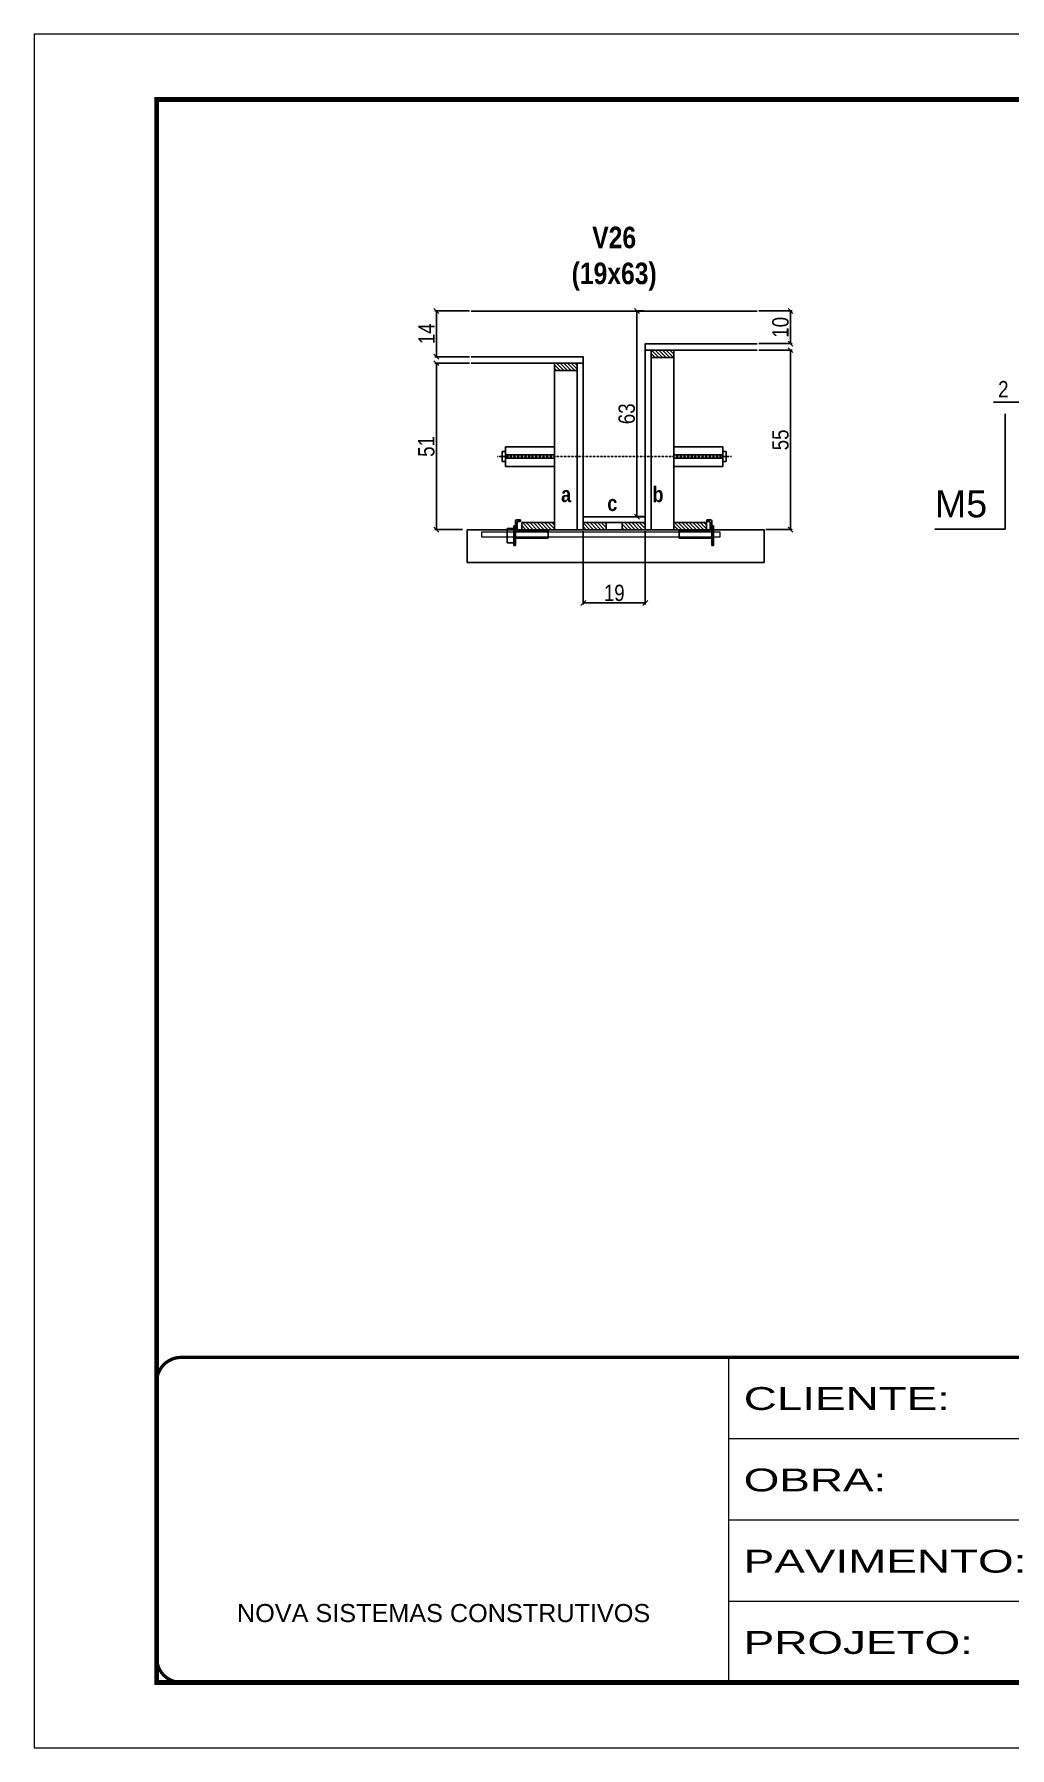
# Model space of a CAD drawing. Extents: x 3330 to 22105, y 1197 to 30204.
# Drawn here: x 4928 to 5526, y 21872 to 22922 of the extents above; entities that cross this region are included whole.
import ezdxf

# ---------------------------------------------------------------- set-up
doc = ezdxf.new("R2010")
doc.units = 0
for name, pattern in [('CONTINUO', [0]), ('DASHED', [0.75, 0.5, -0.25]), ('HIDDEN', [0.375, 0.25, -0.125])]:
    doc.linetypes.add(name, pattern=pattern)
for name, color, linetype in [('barrote', 251, 'Continuous'), ('COTA', 241, 'Continuous'), ('detalhes', 4, 'Continuous'), ('NOMENCLATURA', 7, 'Continuous'), ('Painéis', 200, 'Continuous'), ('presilha', 1, 'Continuous'), ('SARR_2.2x10', 60, 'Continuous'), ('SARR_2.2x7', 40, 'Continuous'), ('SARR_3.5x7', 81, 'Continuous'), ('TENSOR', 3, 'Continuous')]:
    doc.layers.add(name, color=color, linetype=linetype)
for name, color, linetype, lineweight in [('CONCRETO', 251, 'Continuous', 25), ('Folhas', 255, 'Continuous', 9), ('SARRAFO DE PRESSAO', 251, 'DASHED', 9), ('SCO-___-LAJ', 2, 'Continuous', 0)]:
    doc.layers.add(name, color=color, linetype=linetype, lineweight=lineweight)
doc.styles.add('ARIAL', font='arial.ttf')
doc.styles.add('COTA TECNICA', font='techl___.ttf', dxfattribs={"height": 10})
doc.styles.add('COTA TECNICA 2X', font='techl___.ttf', dxfattribs={"height": 10})
doc.styles.get("Standard").update_dxf_attribs({"font": 'arial.ttf'})
doc.styles.add('TECNICA', font='techb___.ttf', dxfattribs={"height": 10})
doc.styles.add('Tecnologia', font='')
doc.styles.get('Tecnologia').set_extended_font_data('Forgotten Futurist')
doc.dimstyles.new('PAINEL', dxfattribs={"dimtxt": 10, "dimasz": 3, "dimexe": 3, "dimexo": 3, "dimgap": 3, "dimtad": 1, "dimdec": 1, "dimzin": 12, "dimdsep": 46, "dimtxsty": 'COTA TECNICA', "dimblk1": 'OBLIQUE', "dimblk2": 'OBLIQUE', "dimsah": 1, "dimcen": 0.9, "dimclrd": 4, "dimclre": 4, "dimclrt": 240, "dimadec": 1, "dimazin": 3, "dimtfac": 1, "dimtdec": 1, "dimtmove": 0, "dimatfit": 3, "dimfxl": 1, "dimtolj": 1, "dimtzin": 12, "dimarcsym": 0})
doc.dimstyles.new('SECAO', dxfattribs={"dimscale": 0.333333, "dimtxt": 5, "dimasz": 9, "dimexe": 3, "dimexo": 3, "dimgap": 3, "dimtad": 1, "dimdec": 1, "dimlfac": 0.5, "dimzin": 12, "dimdsep": 46, "dimtxsty": 'COTA TECNICA 2X', "dimblk1": 'OBLIQUE', "dimblk2": 'OBLIQUE', "dimsah": 1, "dimcen": 0.9, "dimclrd": 4, "dimclre": 4, "dimclrt": 240, "dimadec": 1, "dimazin": 3, "dimtfac": 1, "dimtdec": 1, "dimtmove": 0, "dimatfit": 3, "dimfxl": 1, "dimtolj": 1, "dimtzin": 12, "dimarcsym": 0})

# ---------------------------------------------------------------- blocks, each defined once
blk = doc.blocks.new('9999999999')
at = {"color": 30, "linetype": 'CONTINUO'}
for p, q in [((98564.6, 34230.2), (98564.6, 34429.4)), ((98564.6, 34379.6), (99584, 34379.6)), ((98564.6, 34329.8), (99488, 34329.8)), ((98564.6, 34280), (99488, 34280))]:
    blk.add_line(p, q, dxfattribs=at)
at = {"color": 30, "linetype": 'CONTINUO', "const_width": 2}
blk.add_lwpolyline([(99584, 34230.2), (99584, 34414.4, 0.414214), (99569, 34429.4), (98229, 34429.4, 0.414214), (98214, 34414.4), (98214, 34245.2, 0.414214), (98229, 34230.2), (99584, 34230.2)], format="xyb", dxfattribs=at)
at = {"layer": 'Folhas'}
blk.add_lwpolyline([(98139, 34190.2), (99624, 34190.2), (99624, 35240.2), (98139, 35240.2)], close=True, dxfattribs=at)
at = {"layer": 'Folhas', "color": 30, "const_width": 3}
blk.add_lwpolyline([(98214, 34230.2), (99584, 34230.2), (99584, 35200.2), (98214, 35200.2)], close=True, dxfattribs=at)
at = {"color": 7, "linetype": 'Continuous', "ltscale": 5, "style": 'ARIAL'}
blk.add_text('NOVA SISTEMAS CONSTRUTIVOS', height=11.059, dxfattribs=at).set_placement((98263.2, 34267.2))
at = {"layer": 'Folhas', "color": 7, "style": 'Tecnologia', "width": 1.5}
for s, p in [('CLIENTE:', (98573.7, 34397.2)), ('OBRA:', (98573.7, 34347.3)), ('PAVIMENTO:', (98573.7, 34297.5)), ('PROJETO:', (98573.7, 34247.7))]:
    blk.add_text(s, height=14, dxfattribs=at).set_placement(p)
blk = doc.blocks.new('PRESILHA METÁLICA 1')
at = {"layer": 'presilha'}
for p, q in [((7.5, 10.6), (7.5, 19.9)), ((12, 21), (8.6, 21)), ((9, 11.6), (9, 18.9)), ((12, 19.5), (9.6, 19.5)), ((12, 21), (12, 19.5)), ((0, 13), (6, 13)), ((0, 13), (0, 0)), ((6, 0), (0, 0)), ((6, 15.5), (7.5, 15.5)), ((6, -2.5), (6, 15.5)), ((6, 13), (6, 0)), ((7.5, 15.5), (7.5, -2.5)), ((37.5, 4.1), (7.5, 4.1)), ((37.5, 11), (9.6, 11)), ((37.5, 11), (37.5, 4.1)), ((7.5, -2.5), (6, -2.5))]:
    blk.add_line(p, q, dxfattribs=at)
for centre, radius, start, end in [((8.6, 19.9), 1.14, 90, 180), ((9.6, 18.9), 0.57, 90, 180), ((9.6, 11.6), 0.57, 180, 270)]:
    blk.add_arc(centre, radius, start, end, dxfattribs=at)
blk = doc.blocks.new('PRESILHA METÁLICA 2')
at = {"layer": 'presilha'}
for p, q in [((-5.2, 23.5), (-5.2, 22)), ((-5.2, 23.5), (-1.9, 23.5)), ((-5.2, 22), (-2.8, 22)), ((-2.2, 14.1), (-2.2, 21.4)), ((0.8, 18), (-0.8, 18)), ((-0.8, 18), (-0.8, 0)), ((-0.8, 14.6), (-0.8, 22.4)), ((0.8, 0), (0.8, 18)), ((-30.8, 13.5), (-30.8, 6.6)), ((-30.8, 13.5), (-2.8, 13.5)), ((-30.8, 6.6), (-0.8, 6.6)), ((-0.8, 0), (0.8, 0))]:
    blk.add_line(p, q, dxfattribs=at)
for centre, radius, start, end in [((-2.8, 21.4), 0.57, 0, 90), ((-1.9, 22.4), 1.14, 0, 90), ((-2.8, 14.1), 0.57, 270, 0)]:
    blk.add_arc(centre, radius, start, end, dxfattribs=at)
blk = doc.blocks.new('_Oblique')
at = {"color": 0, "linetype": 'ByBlock', "lineweight": -2}
blk.add_line((-0.5, -0.5), (0.5, 0.5), dxfattribs=at)
blk = doc.blocks.new('*D3532')
at = {"layer": 'COTA', "color": 4, "lineweight": -2, "transparency": 16777216}
for p, q in [((5372.3, 22728.1), (5392.6, 22728.1)), ((5391.6, 22728.1), (5391.6, 22618.1)), ((5376.4, 22618.1), (5392.6, 22618.1))]:
    blk.add_line(p, q, dxfattribs=at)
at = {"layer": 'Defpoints', "color": 0, "transparency": 16777216}
for p in [(5371.3, 22728.1), (5375.4, 22618.1), (5391.6, 22618.1)]:
    blk.add_point(p, dxfattribs=at)
at = {"layer": 'COTA', "color": 4, "lineweight": -2, "transparency": 16777216, "xscale": 3, "yscale": 3, "zscale": 3}
for p, rotation in [((5391.6, 22728.1), 90), ((5391.6, 22618.1), 270)]:
    blk.add_blockref('_Oblique', p, dxfattribs=dict(at, rotation=rotation))
at = {"layer": 'COTA', "color": 240, "transparency": 16777216, "insert": (5385.5, 22673.1), "char_height": 10, "attachment_point": 5, "rotation": 90, "style": 'COTA TECNICA 2X'}
blk.add_mtext('\\A1;55', dxfattribs=at)
blk = doc.blocks.new('*D3533')
at = {"layer": 'COTA', "color": 4, "lineweight": -2, "transparency": 16777216}
for p, q in [((5372.3, 22752.1), (5392.6, 22752.1)), ((5391.6, 22732.1), (5391.6, 22752.1)), ((5372.3, 22732.1), (5392.6, 22732.1))]:
    blk.add_line(p, q, dxfattribs=at)
at = {"layer": 'Defpoints', "color": 0, "transparency": 16777216}
for p in [(5371.3, 22752.1), (5391.6, 22752.1), (5371.3, 22732.1)]:
    blk.add_point(p, dxfattribs=at)
at = {"layer": 'COTA', "color": 4, "lineweight": -2, "transparency": 16777216, "xscale": 3, "yscale": 3, "zscale": 3}
for p, rotation in [((5391.6, 22752.1), 90), ((5391.6, 22732.1), 270)]:
    blk.add_blockref('_Oblique', p, dxfattribs=dict(at, rotation=rotation))
at = {"layer": 'COTA', "color": 240, "transparency": 16777216, "insert": (5385.5, 22742.1), "char_height": 10, "attachment_point": 5, "rotation": 90, "style": 'COTA TECNICA 2X'}
blk.add_mtext('\\A1;10', dxfattribs=at)
blk = doc.blocks.new('*D3534')
at = {"layer": 'COTA', "color": 4, "lineweight": -2, "transparency": 16777216}
for p, q in [((5194.9, 22720.1), (5173.6, 22720.1)), ((5174.6, 22720.1), (5174.6, 22618.1)), ((5190.7, 22618.1), (5173.6, 22618.1))]:
    blk.add_line(p, q, dxfattribs=at)
at = {"layer": 'Defpoints', "color": 0, "transparency": 16777216}
for p in [(5195.9, 22720.1), (5174.6, 22618.1), (5191.7, 22618.1)]:
    blk.add_point(p, dxfattribs=at)
at = {"layer": 'COTA', "color": 4, "lineweight": -2, "transparency": 16777216, "xscale": 3, "yscale": 3, "zscale": 3}
for p, rotation in [((5174.6, 22720.1), 90), ((5174.6, 22618.1), 270)]:
    blk.add_blockref('_Oblique', p, dxfattribs=dict(at, rotation=rotation))
at = {"layer": 'COTA', "color": 240, "transparency": 16777216, "insert": (5168.5, 22669.1), "char_height": 10, "attachment_point": 5, "rotation": 90, "style": 'COTA TECNICA 2X'}
blk.add_mtext('\\A1;51', dxfattribs=at)
blk = doc.blocks.new('*D3535')
at = {"layer": 'COTA', "color": 4, "lineweight": -2, "transparency": 16777216}
for p, q in [((5301.6, 22752.1), (5296.5, 22752.1)), ((5297.5, 22626.1), (5297.5, 22752.1)), ((5301.6, 22626.1), (5296.5, 22626.1))]:
    blk.add_line(p, q, dxfattribs=at)
at = {"layer": 'Defpoints', "color": 0, "transparency": 16777216}
for p in [(5297.5, 22752.1), (5302.6, 22752.1), (5302.6, 22626.1)]:
    blk.add_point(p, dxfattribs=at)
at = {"layer": 'COTA', "color": 4, "lineweight": -2, "transparency": 16777216, "xscale": 3, "yscale": 3, "zscale": 3}
for p, rotation in [((5297.5, 22752.1), 90), ((5297.5, 22626.1), 270)]:
    blk.add_blockref('_Oblique', p, dxfattribs=dict(at, rotation=rotation))
at = {"layer": 'COTA', "color": 240, "transparency": 16777216, "insert": (5291.3, 22689.1), "char_height": 10, "attachment_point": 5, "rotation": 90, "style": 'COTA TECNICA 2X'}
blk.add_mtext('\\A1;63', dxfattribs=at)
blk = doc.blocks.new('*D3536')
at = {"layer": 'COTA', "color": 4, "lineweight": -2, "transparency": 16777216}
for p, q in [((5194.9, 22752.1), (5173.6, 22752.1)), ((5174.6, 22724.1), (5174.6, 22752.1)), ((5194.9, 22724.1), (5173.6, 22724.1))]:
    blk.add_line(p, q, dxfattribs=at)
at = {"layer": 'Defpoints', "color": 0, "transparency": 16777216}
for p in [(5174.6, 22752.1), (5195.9, 22752.1), (5195.9, 22724.1)]:
    blk.add_point(p, dxfattribs=at)
at = {"layer": 'COTA', "color": 4, "lineweight": -2, "transparency": 16777216, "xscale": 3, "yscale": 3, "zscale": 3}
for p, rotation in [((5174.6, 22752.1), 90), ((5174.6, 22724.1), 270)]:
    blk.add_blockref('_Oblique', p, dxfattribs=dict(at, rotation=rotation))
at = {"layer": 'COTA', "color": 240, "transparency": 16777216, "insert": (5168.6, 22738.1), "char_height": 10, "attachment_point": 5, "rotation": 90, "style": 'COTA TECNICA 2X'}
blk.add_mtext('\\A1;14', dxfattribs=at)
blk = doc.blocks.new('*D3537')
at = {"layer": 'COTA', "color": 4, "lineweight": -2, "transparency": 16777216}
for p, q in [((5264.6, 22617.1), (5264.6, 22572.2)), ((5302.6, 22617.1), (5302.6, 22572.2)), ((5264.6, 22573.2), (5302.6, 22573.2))]:
    blk.add_line(p, q, dxfattribs=at)
at = {"layer": 'Defpoints', "color": 0, "transparency": 16777216}
for p in [(5264.6, 22618.1), (5302.6, 22618.1), (5302.6, 22573.2)]:
    blk.add_point(p, dxfattribs=at)
at = {"layer": 'COTA', "color": 4, "lineweight": -2, "transparency": 16777216, "xscale": 3, "yscale": 3, "zscale": 3, "rotation": 180}
blk.add_blockref('_Oblique', (5264.6, 22573.2), dxfattribs=at)
at = {"layer": 'COTA', "color": 4, "lineweight": -2, "transparency": 16777216, "xscale": 3, "yscale": 3, "zscale": 3}
blk.add_blockref('_Oblique', (5302.6, 22573.2), dxfattribs=at)
at = {"layer": 'COTA', "color": 240, "transparency": 16777216, "insert": (5283.6, 22579.3), "char_height": 10, "attachment_point": 5, "style": 'COTA TECNICA 2X'}
blk.add_mtext('\\A1;19', dxfattribs=at)
blk = doc.blocks.new('*D3480')
at = {"layer": 'COTA', "color": 4, "linetype": 'ByBlock', "lineweight": -2, "transparency": 16777216}
for p, q in [((5534, 22712.3), (5534, 22693.2)), ((5536, 22712.3), (5536, 22693.2)), ((5534, 22696.2), (5515.9, 22696.2)), ((5536, 22696.2), (5534, 22696.2)), ((5536, 22696.2), (5539, 22696.2))]:
    blk.add_line(p, q, dxfattribs=at)
at = {"layer": 'Defpoints', "color": 0, "linetype": 'ByBlock', "transparency": 16777216}
for p in [(5534, 22715.3), (5536, 22715.3), (5534, 22696.2)]:
    blk.add_point(p, dxfattribs=at)
at = {"layer": 'COTA', "color": 4, "linetype": 'ByBlock', "lineweight": -2, "transparency": 16777216, "xscale": 3, "yscale": 3, "zscale": 3}
blk.add_blockref('_Oblique', (5534, 22696.2), dxfattribs=at)
at = {"layer": 'COTA', "color": 4, "linetype": 'ByBlock', "lineweight": -2, "transparency": 16777216, "xscale": 3, "yscale": 3, "zscale": 3, "rotation": 180}
blk.add_blockref('_Oblique', (5536, 22696.2), dxfattribs=at)
at = {"layer": 'COTA', "color": 240, "linetype": 'ByBlock', "transparency": 16777216, "insert": (5522, 22704.2), "char_height": 10, "attachment_point": 5, "style": 'COTA TECNICA'}
blk.add_mtext('\\A1;2', dxfattribs=at)

msp = doc.modelspace()

# ---------------------------------------------------------------- hatches: boundary and pattern name
at = {"layer": 'SARR_2.2x10'}
h = msp.add_hatch(dxfattribs=at)
h.set_pattern_fill('ANSI31', color=256, scale=0.5, angle=90)
h.set_pattern_definition([(135, (38420.497, -100894.1179), (-1.122532015, -1.122532015), [])])
h.paths.add_polyline_path([(5226.96, 22622.45), (5226.96, 22618.05), (5246.96, 22618.05), (5246.96, 22622.45)])
h = msp.add_hatch(dxfattribs=at)
h.set_pattern_fill('ANSI31', color=256, scale=0.5, angle=90)
h.set_pattern_definition([(135, (38513.697, -100894.1179), (-1.122532015, -1.122532015), [])])
h.paths.add_polyline_path([(5320.16, 22622.45), (5320.16, 22618.05), (5340.16, 22618.05), (5340.16, 22622.45)])
at = {"layer": 'SARR_2.2x7'}
h = msp.add_hatch(dxfattribs=at)
h.set_pattern_fill('ANSI31', color=256, scale=0.5, angle=90)
h.set_pattern_definition([(135, (38434.497, -100788.5179), (-1.122532015, -1.122532015), [])])
h.paths.add_polyline_path([(5306.16, 22728.05), (5306.16, 22723.65), (5320.16, 22723.65), (5320.16, 22728.05)])
h = msp.add_hatch(dxfattribs=at)
h.set_pattern_fill('ANSI31', color=256, scale=0.5, angle=90)
h.set_pattern_definition([(135, (38414.497, -100796.5179), (-1.122532015, -1.122532015), [])])
h.paths.add_polyline_path([(5260.96, 22720.05), (5260.96, 22715.65), (5246.96, 22715.65), (5246.96, 22720.05)])
h = msp.add_hatch(dxfattribs=at)
h.set_pattern_fill('ANSI31', color=256, scale=0.5, angle=90)
h.set_pattern_definition([(135, (38500.097, -100894.1179), (-1.122532015, -1.122532015), [])])
h.paths.add_polyline_path([(5278.56, 22618.05), (5278.56, 22622.45), (5264.56, 22622.45), (5264.56, 22618.05)])
h = msp.add_hatch(dxfattribs=at)
h.set_pattern_fill('ANSI31', color=256, scale=0.5, angle=90)
h.set_pattern_definition([(135, (38438.097, -100894.1179), (-1.122532015, -1.122532015), [])])
h.paths.add_polyline_path([(5288.56, 22618.05), (5288.56, 22622.45), (5302.56, 22622.45), (5302.56, 22618.05)])

# ---------------------------------------------------------------- linework, layer by layer
at = {"ltscale": 3}
for p, q in [((5214.96, 22665.9), (5214.96, 22659.9)), ((5216.96, 22665.9), (5214.96, 22665.9)), ((5216.96, 22659.9), (5214.96, 22659.9)), ((5216.96, 22668.9), (5216.96, 22656.9)), ((5216.96, 22668.9), (5246.96, 22668.9)), ((5246.96, 22663.9), (5216.96, 22663.9)), ((5246.96, 22661.9), (5216.96, 22661.9)), ((5350.16, 22668.9), (5320.16, 22668.9)), ((5320.16, 22663.9), (5350.16, 22663.9)), ((5320.16, 22661.9), (5350.16, 22661.9)), ((5350.16, 22668.9), (5350.16, 22656.9)), ((5352.16, 22665.9), (5350.16, 22665.9)), ((5350.16, 22659.9), (5352.16, 22659.9)), ((5352.16, 22665.9), (5352.16, 22659.9)), ((5216.96, 22656.9), (5246.96, 22656.9)), ((5350.16, 22656.9), (5320.16, 22656.9))]:
    msp.add_line(p, q, dxfattribs=at)
at = {"layer": 'barrote'}
msp.add_lwpolyline([(5193.5, 22598.05), (5375.42, 22598.05), (5375.42, 22618.05), (5193.5, 22618.05)], close=True, dxfattribs=at)
at = {"layer": 'CONCRETO', "linetype": 'Continuous'}
msp.add_line((5195.86, 22752.05), (5371.26, 22752.05), dxfattribs=at)
at = {"layer": 'detalhes', "color": 250}
msp.add_line((5193.5, 22598.05), (5193.5, 22618.05), dxfattribs=at)
at = {"layer": 'NOMENCLATURA', "linetype": 'Continuous'}
for p in [(5523.22, 22689.01), (5480.09, 22618.46)]:
    msp.add_line(p, (5523.22, 22618.46), dxfattribs=at)
at = {"layer": 'Painéis', "linetype": 'Continuous', "elevation": 0}
for points in [[(5195.86, 22720.05), (5264.56, 22720.05), (5264.56, 22724.05), (5195.86, 22724.05)], [(5371.26, 22728.05), (5302.56, 22728.05), (5302.56, 22732.05), (5371.26, 22732.05)]]:
    msp.add_lwpolyline(points, dxfattribs=at)
at = {"layer": 'Painéis', "linetype": 'Continuous'}
for points in [[(5306.16, 22618.05), (5306.16, 22728.05), (5302.56, 22728.05), (5302.56, 22618.05)], [(5260.96, 22618.05), (5260.96, 22720.05), (5264.56, 22720.05), (5264.56, 22618.05)], [(5302.56, 22626.05), (5264.56, 22626.05), (5264.56, 22622.45), (5302.56, 22622.45)]]:
    msp.add_lwpolyline(points, close=True, dxfattribs=at)
at = {"layer": 'SARR_2.2x10'}
for points in [[(5226.96, 22622.45), (5246.96, 22622.45), (5246.96, 22618.05), (5226.96, 22618.05)], [(5320.16, 22622.45), (5340.16, 22622.45), (5340.16, 22618.05), (5320.16, 22618.05)]]:
    msp.add_lwpolyline(points, close=True, dxfattribs=at)
at = {"layer": 'SARR_2.2x7', "elevation": 0}
for points in [[(5320.16, 22728.05), (5306.16, 22728.05), (5306.16, 22723.65), (5320.16, 22723.65)], [(5246.96, 22720.05), (5260.96, 22720.05), (5260.96, 22715.65), (5246.96, 22715.65)]]:
    msp.add_lwpolyline(points, close=True, dxfattribs=at)
at = {"layer": 'SARR_2.2x7'}
for points in [[(5264.56, 22622.45), (5278.56, 22622.45), (5278.56, 22618.05), (5264.56, 22618.05)], [(5302.56, 22622.45), (5288.56, 22622.45), (5288.56, 22618.05), (5302.56, 22618.05)]]:
    msp.add_lwpolyline(points, close=True, dxfattribs=at)
at = {"layer": 'SARR_3.5x7'}
for points in [[(5306.16, 22723.65), (5320.16, 22723.65), (5320.16, 22618.05), (5306.16, 22618.05)], [(5260.96, 22715.65), (5246.96, 22715.65), (5246.96, 22618.05), (5260.96, 22618.05)]]:
    msp.add_lwpolyline(points, close=True, dxfattribs=at)
at = {"layer": 'SCO-___-LAJ', "color": 1}
msp.add_lwpolyline([(5202.51, 22616.72), (5348.27, 22616.72), (5348.27, 22613.52), (5202.51, 22613.52)], close=True, dxfattribs=at)
at = {"layer": 'TENSOR', "linetype": 'HIDDEN', "ltscale": 0.5}
msp.add_line((5211.96, 22662.9), (5355.46, 22662.9), dxfattribs=at)

# ---------------------------------------------------------------- block references
at = {"layer": 'presilha', "xscale": 0.6666666666666666, "yscale": 0.6666666666666666, "zscale": 0.6666666666666666}
for name, p in [('PRESILHA METÁLICA 1', (5218.09, 22610.09)), ('PRESILHA METÁLICA 2', (5343.84, 22608.42))]:
    msp.add_blockref(name, p, dxfattribs=at)
at = {"layer": 'SARRAFO DE PRESSAO', "color": 6, "linetype": 'ByBlock'}
msp.add_blockref('9999999999', (-93210.75, -12318.53), dxfattribs=at)

# ---------------------------------------------------------------- texts
at = {"layer": 'detalhes', "style": 'TECNICA'}
for s, p in [('a', (5251.08, 22634.95)), ('b', (5307.06, 22634.94)), ('c', (5279.38, 22629.52))]:
    msp.add_text(s, height=9.6, dxfattribs=at).set_placement(p)
at = {"layer": 'NOMENCLATURA', "linetype": 'Continuous'}
msp.add_text('M5', height=16.5, dxfattribs=at).set_placement((5480.09, 22625.66))
at = {"layer": 'NOMENCLATURA', "insert": (5283.56, 22803.75), "char_height": 13.2, "attachment_point": 2, "style": 'TECNICA'}
msp.add_mtext_dynamic_manual_height_columns('V26\\P(19x63)', width=300.2766, gutter_width=1, heights=[0], dxfattribs=at)

# ---------------------------------------------------------------- dimensions: what is measured, and where the dimension line sits
at = {"layer": 'COTA'}
for base, p1, p2, picture, middle in [((5174.64, 22752.05), (5195.86, 22724.05), (5195.86, 22752.05), '*D3536', (5168.57, 22738.05)), ((5297.48, 22752.05), (5302.56, 22626.05), (5302.56, 22752.05), '*D3535', (5291.27, 22689.05)), ((5391.61, 22752.05), (5371.26, 22732.05), (5371.26, 22752.05), '*D3533', (5385.5, 22742.05)), ((5391.61, 22618.05, 0), (5371.26, 22728.05), (5375.37, 22618.05, 0), '*D3532', (5385.5, 22673.05, 0)), ((5174.64, 22618.05, 0), (5195.86, 22720.05), (5191.75, 22618.05, 0), '*D3534', (5168.53, 22669.05, 0))]:
    dim = msp.add_linear_dim(base=base, p1=p1, p2=p2, angle=90, dimstyle='SECAO', dxfattribs=at)
    dim.commit()
    dim.dimension.update_dxf_attribs({"geometry": picture, "text_midpoint": middle})
at = {"layer": 'COTA', "linetype": 'ByBlock'}
dim = msp.add_linear_dim(base=(5534.04, 22696.24), p1=(5536.04, 22715.33), p2=(5534.04, 22715.33), dimstyle='PAINEL', dxfattribs=at)
dim.commit()
dim.dimension.update_dxf_attribs({"geometry": '*D3480', "text_midpoint": (5521.98, 22704.24)})
at = {"layer": 'COTA'}
dim = msp.add_linear_dim(base=(5302.56, 22573.23), p1=(5264.56, 22618.05), p2=(5302.56, 22618.05), dimstyle='SECAO', dxfattribs=at)
dim.commit()
dim.dimension.update_dxf_attribs({"geometry": '*D3537', "text_midpoint": (5283.56, 22579.31)})

doc.saveas('drawing.dxf')
